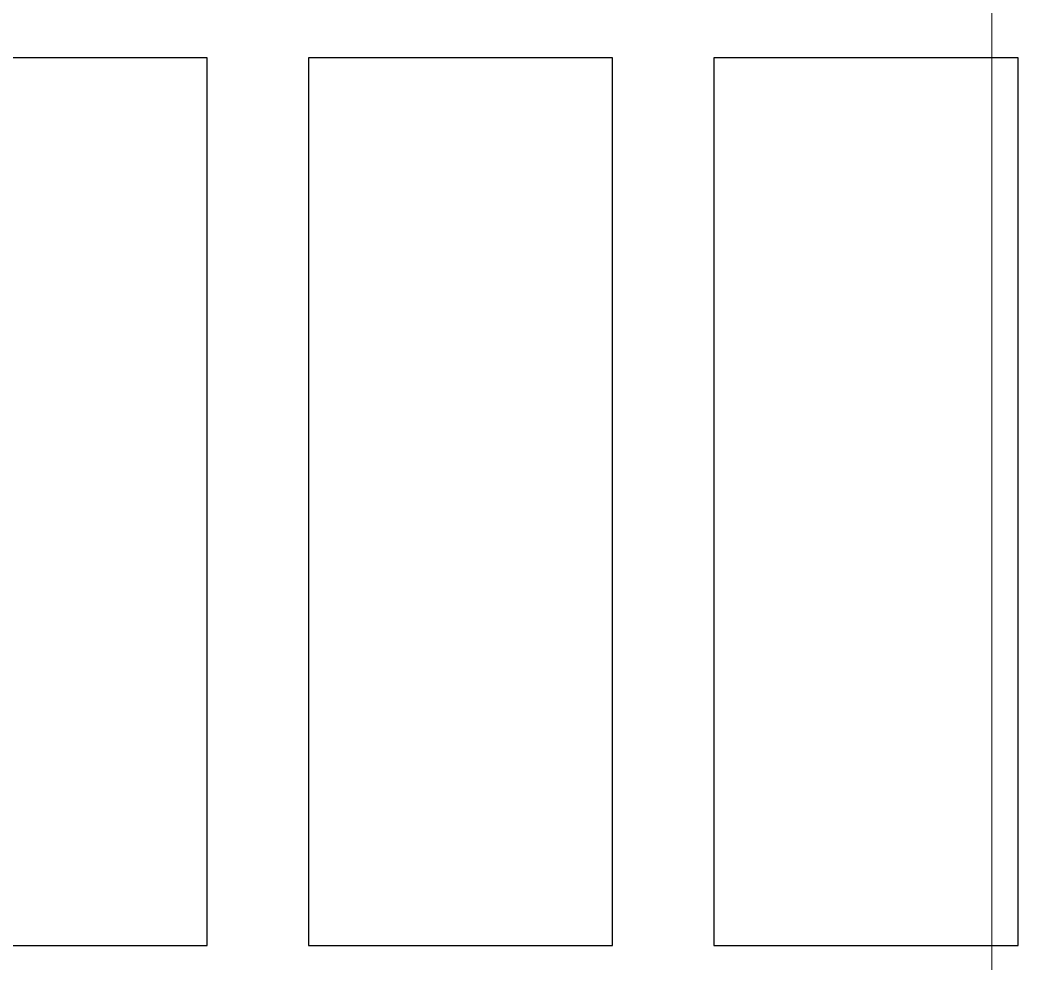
# Model space of a CAD drawing. Header units: millimetres. Extents: x -853432 to -773672, y -18171 to 22484.
# Drawn here: x -795317 to -794332, y -3689 to -2759 of the extents above; entities that cross this region are included whole.
import ezdxf
from ezdxf.xclip import XClip

# ---------------------------------------------------------------- set-up
doc = ezdxf.new("R2010")
doc.units = ezdxf.units.MM
doc.header["$XCLIPFRAME"] = 0
doc.layers.add('000 - WIPEOUT', color=250, linetype='Continuous')
doc.layers.add('A11_ALU.SOLID SHEET', color=2, linetype='Continuous')
doc.layers.add('G-ANNO-TEXT', color=3, linetype='Continuous', lineweight=9)

# ---------------------------------------------------------------- blocks, each defined once
blk = doc.blocks.new('*U1051')
at = {"color": 3}
for points in [[(-437.5, -9850), (437.5, -9850), (437.5, -10150), (-437.5, -10150)], [(-437.5, -10250), (437.5, -10250), (437.5, -10550), (-437.5, -10550)], [(-437.5, -10650), (437.5, -10650), (437.5, -10950), (-437.5, -10950)]]:
    blk.add_wipeout(points, dxfattribs=at).dxf.layer = '000 - WIPEOUT'
at = {"layer": 'A11_ALU.SOLID SHEET', "color": 0, "linetype": 'ByBlock'}
for points in [[(-437.5, -10150), (437.5, -10150), (437.5, -9850), (-437.5, -9850)], [(-437.5, -10550), (437.5, -10550), (437.5, -10250), (-437.5, -10250)], [(-437.5, -10950), (437.5, -10950), (437.5, -10650), (-437.5, -10650)]]:
    blk.add_lwpolyline(points, close=True, dxfattribs=at)
blk = doc.blocks.new('*U1213')
at = {"layer": 'A11_ALU.SOLID SHEET', "color": 0, "linetype": 'ByBlock', "rotation": 90}
blk.add_blockref('*U1051', (-60600, -6813), dxfattribs=at)

msp = doc.modelspace()

# ---------------------------------------------------------------- block references
at = {"layer": 'A11_ALU.SOLID SHEET'}
ref = msp.add_blockref('*U1213', (-744682.37, 3579.02), dxfattribs=at)
XClip(ref).set_block_clipping_path([(-104690.1238047112, -9620.0029952966), (-34092.6543255156, 14392.9971737705)])

# ---------------------------------------------------------------- next in the draw order: linework, layer by layer
at = {"layer": 'G-ANNO-TEXT', "color": 10}
msp.add_line((-794358.1, 3435.89), (-794358.1, -10961.49), dxfattribs=at)

doc.saveas('drawing.dxf')
